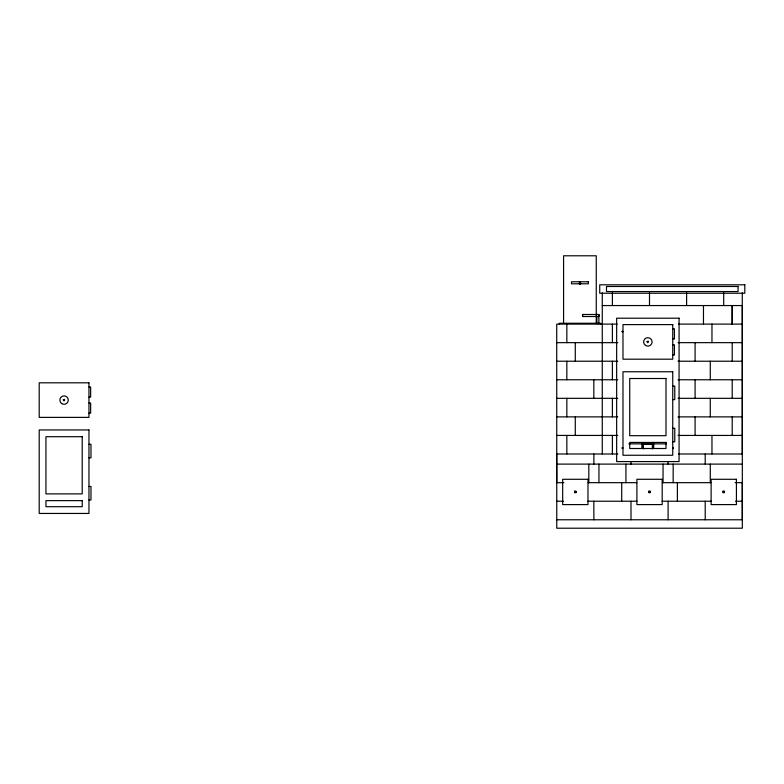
<?xml version="1.0" encoding="UTF-8"?>
<svg xmlns="http://www.w3.org/2000/svg" width="784" height="784" viewBox="0 0 784 784"><rect width="100%" height="100%" fill="white"/><g stroke="black" fill="none" stroke-linecap="round" stroke-linejoin="round"><path stroke-width="1.18" d="M582.63 316.481L582.561 314.492L582.561 316.511L598.888 316.511L599.113 315.501L598.858 314.492L582.561 314.492M723.289 491.47C722.299 493.273 725.71 492.362 723.946 491.294M574.995 491.362C573.594 492.646 576.818 493.067 575.809 491.47M598.858 314.492L598.888 323.772M579.366 281.828L580.464 281.828M580.464 283.73A1.098 1.098 0 0 0 580.866 283.328A1.098 1.088 -90 0 1 580.464 283.73L579.366 283.73A1.098 1.098 0 0 1 578.964 283.328A1.098 1.088 -90 0 0 579.386 283.73M602.269 305.554L742.321 305.554L742.321 528.21L556.777 528.21L556.718 324.106L617.204 324.106M678.444 324.106L742.321 324.106M672.741 328.829L674.426 328.829L674.426 338.953L672.741 338.953M556.718 342.657L617.743 342.657M678.042 342.657L742.321 342.657M672.741 344.852L674.426 344.852L674.426 354.976L672.741 354.976M556.718 361.218L617.743 361.218M678.042 361.218L742.321 361.218M556.718 379.77L617.743 379.77M678.042 379.77L742.321 379.77M672.741 386.1L674.769 386.1L674.769 399.595L672.741 399.595M88.964 387.022L90.65 387.022L90.65 397.145L88.964 397.145M556.718 398.321L617.743 398.321M678.042 398.321L742.321 398.321M88.964 403.045L90.65 403.045L90.65 413.168L88.964 413.168M556.718 416.882L617.743 416.882M678.042 416.882L742.321 416.882M672.741 428.27L674.769 428.27L674.769 441.764L672.741 441.764M556.718 435.434L617.743 435.434M678.042 435.434L742.321 435.434M628.758 443.871L666.469 443.871M88.964 444.293L90.983 444.293L90.983 457.787L88.964 457.787M643.252 444.371L652.866 444.371M617.821 453.995L556.718 453.995L556.777 482.67L563.892 482.67M678.444 453.995L742.321 453.995M556.777 464.108L742.321 464.108M588.196 482.67L636.794 482.67M662.304 482.67L710.902 482.67M735.206 482.67L742.321 482.67M88.964 486.462L90.983 486.462L90.983 499.957L88.964 499.957M556.718 501.221L563.471 501.221M587.843 501.221L636.98 501.221M662.117 501.221L711.196 501.221M735.578 501.221L742.321 501.221M556.718 519.772L742.321 519.772M742.272 292.795L742.272 453.995M742.272 482.67L742.272 519.772M732.207 342.657L732.207 361.218M732.207 379.77L732.207 398.321M732.207 416.882L732.207 435.434M723.71 292.795L723.71 305.554M711.96 324.106L711.96 342.657M711.96 435.434L711.96 453.995M710.275 361.218L710.275 379.77M710.275 398.321L710.275 416.882M710.275 464.108L710.275 482.67M705.218 453.995L705.218 464.108M705.218 501.221L705.218 519.772M703.473 305.554L703.473 324.106M695.094 342.657L695.094 361.218M695.094 379.77L695.094 398.321M695.094 416.882L695.094 435.434M686.608 292.795L686.608 305.554M677.386 482.67L677.386 501.221M673.162 464.108L673.162 482.67M668.105 461.864L668.105 464.108M668.105 501.221L668.105 519.772M663.048 464.108L663.048 482.67M653.709 443.871L653.709 448.37M652.866 443.871L652.866 448.37M652.366 444.371L652.366 448.928M649.495 292.795L649.495 305.554M643.252 443.871L643.252 448.928M642.743 443.871L642.743 448.37M641.9 443.871L641.9 448.37M630.993 461.864L630.993 464.108M630.993 501.221L630.993 519.772M625.936 464.108L625.936 482.67M621.712 482.67L621.712 501.221M612.382 292.795L612.382 305.554M612.382 324.106L612.382 342.657M612.382 361.218L612.382 379.77M612.382 398.321L612.382 416.882M612.382 435.434L612.382 453.995M602.269 292.795L602.269 453.995M600.573 324.106L600.573 323.263L559.247 323.263L559.247 324.106M598.947 464.108L598.947 482.67M596.869 316.511L596.869 323.772M596.252 323.263L596.252 255.79L563.578 255.79L563.578 323.263M593.831 379.77L593.831 398.321M593.88 453.995L593.88 464.108M593.831 501.221L593.88 519.772M588.823 464.108L588.823 482.67M575.28 342.657L575.28 361.218M575.28 416.882L575.28 435.434M566.842 324.106L566.842 342.657M566.842 361.218L566.842 379.77M566.842 398.321L566.842 416.882M566.842 435.434L566.842 453.995M580.63 283.494A1.009 1.009 0 0 1 579.2 283.494M579.65 281.799A1.009 1.009 0 0 1 580.18 281.799M622.075 331.563C622.692 333.494 623.574 330.201 622.075 331.563M622.075 447.958C622.692 449.889 623.574 446.596 622.075 447.958M648.897 491.774C649.72 494.341 650.906 489.951 648.897 491.774M672.672 447.958C673.299 449.889 674.181 446.596 672.672 447.958M63.288 399.811C64.033 403.103 65.983 397.762 63.288 399.811M647.074 341.608C647.809 344.911 649.769 339.57 647.074 341.608M574.613 491.225L574.613 492.656L576.044 492.656L576.044 491.225L574.613 491.225M648.838 491.225L648.838 492.656L650.269 492.656L650.269 491.225L648.838 491.225M723.054 491.225L723.054 492.656L724.485 492.656L724.485 491.225L723.054 491.225M588.343 281.77L571.477 281.77L571.477 283.788L588.343 283.788L588.343 281.77M744.8 284.808L599.731 284.808L599.731 293.236L744.8 293.236L744.8 284.808M738.058 286.493L606.483 286.493L606.483 291.55L738.058 291.55L738.058 286.493M679.071 318.206L616.655 318.206L616.655 461.58L679.071 461.58L679.071 318.206M672.741 324.615L622.986 324.615L622.986 359.19L672.741 359.19L672.741 324.615M672.741 371.763L622.986 371.763L622.986 455.259L672.741 455.259L672.741 371.763M665.998 378.505L629.728 378.505L629.728 435.688L665.998 435.688L665.998 378.505M88.964 382.808L39.2 382.808L39.2 417.382L88.964 417.382L88.964 382.808M88.964 429.955L39.2 429.955L39.2 513.451L88.964 513.451L88.964 429.955M82.212 436.698L45.942 436.698L45.942 493.881L82.212 493.881L82.212 436.698M665.998 442.441L629.728 442.441L629.728 448.507L665.998 448.507L665.998 442.441M587.98 479.289L562.677 479.289L562.677 504.592L587.98 504.592L587.98 479.289M662.196 479.289L636.902 479.289L636.902 504.592L662.196 504.592L662.196 479.289M736.421 479.289L711.117 479.289L711.117 504.592L736.421 504.592L736.421 479.289M82.212 500.633L45.942 500.633L45.942 506.699L82.212 506.699L82.212 500.633M732.207 324.106L732.207 305.554L732.148 324.106M61.662 403.544A4.214 4.214 0 0 0 68.277 400.467A4.214 4.214 0 0 0 62.308 396.273A4.214 4.214 0 0 0 61.662 403.544M645.438 345.352A4.214 4.214 0 0 0 652.063 342.275A4.214 4.214 0 0 0 646.085 338.08A4.214 4.214 0 0 0 645.438 345.352"/></g></svg>
